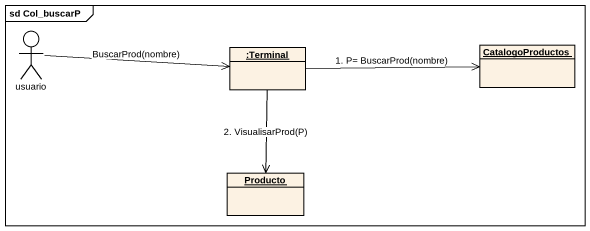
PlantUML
@startuml
mainframe sd Col_buscarP
allowmixing
hide circle
hide empty members
actor usuario
object ":Terminal" as Terminal
object CatalogoProductos
object Producto
usuario -right-> Terminal : BuscarProd(nombre)
Terminal -right-> CatalogoProductos : 1. P= BuscarProd(nombre)
Terminal --> Producto : 2. VisualisarProd(P)
@enduml
